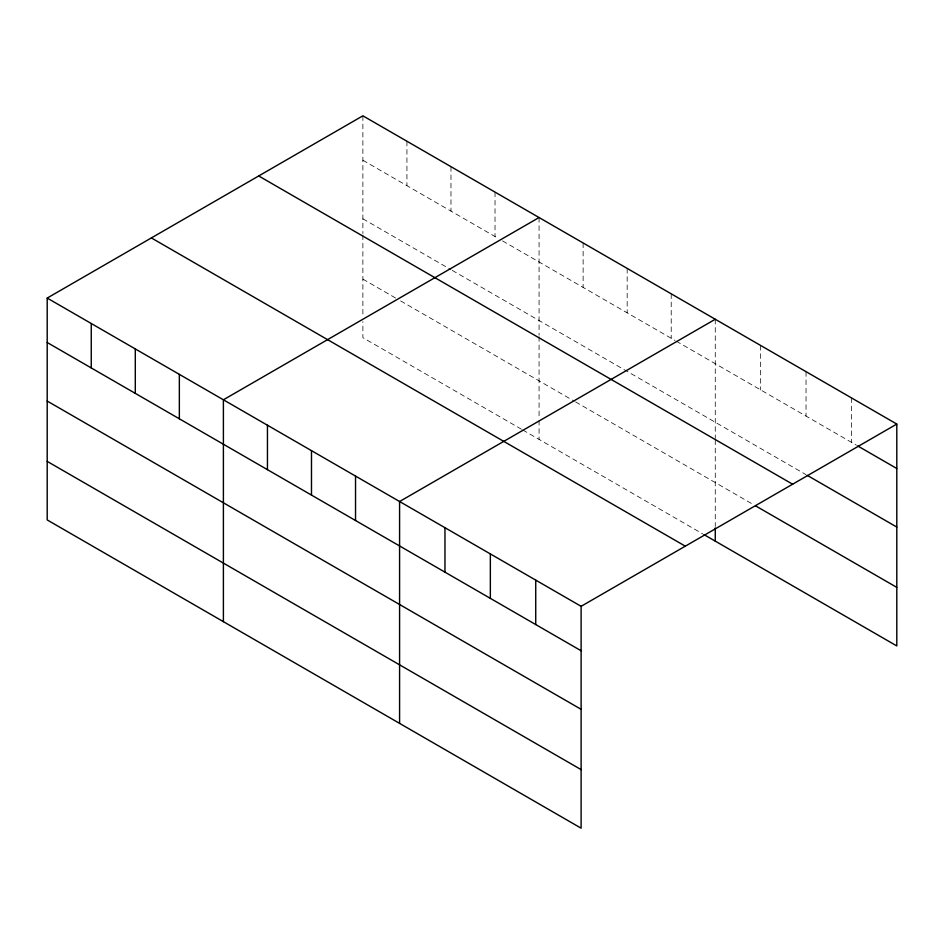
<?xml version="1.0" encoding="UTF-8"?>
<svg xmlns="http://www.w3.org/2000/svg" width="944" height="944" viewBox="0 0 944 944"><rect width="100%" height="100%" fill="white"/><g stroke="black" fill="none" stroke-linecap="round" stroke-linejoin="round"><path stroke-width="0.71" stroke-dasharray="4.72 3.54" d="M362.885 160.256L497.547 237.994M502.574 240.909L674.995 340.454M676.258 341.173L856.456 445.214M362.885 218.796L450.972 269.665M452.235 270.385L806.034 474.655M362.885 279.129L395.607 298.021M400.634 300.924L574.318 401.2M575.569 401.92L753.088 504.403M521.454 429.225L362.885 337.681L362.885 321.574M522.716 429.957L702.678 533.856M851.417 397.872L851.417 442.311M806.034 371.665L806.034 416.103M760.652 345.469L760.652 389.907M715.269 319.261L715.269 438.429M715.269 439.904L715.269 526.481M671.219 293.832L671.219 338.271M627.17 268.403L627.17 312.842M583.121 242.974L583.121 287.413M539.071 217.533L539.071 335.238M539.071 336.713L539.071 418.912M539.071 420.375L539.071 439.397M495.022 192.104L495.022 236.543M450.972 166.675L450.972 211.114M406.935 141.246L406.935 185.685M362.885 115.817L362.885 233.51M362.885 234.985L362.885 315.721"/><path stroke-width="1.42" d="M47.2 298.068L581.115 606.319L581.115 828.183L47.2 519.932L47.2 298.068L362.885 115.817L896.8 424.068L896.8 645.932L703.941 534.587M539.071 217.533L223.398 399.796L223.398 621.659M715.269 319.261L399.583 501.524L399.583 723.375M581.115 606.319L896.8 424.068M857.718 445.946L896.8 468.507M807.297 475.387L896.8 527.059M258.703 175.962L792.63 484.213M755.613 505.866L896.8 587.38M151.37 237.923L685.297 546.175M47.2 342.507L581.115 650.758M47.2 401.058L581.115 709.31M47.2 461.38L581.115 769.631M715.269 527.956L715.269 541.124M535.732 580.123L535.732 624.562M490.349 553.927L490.349 598.354M444.966 527.72L444.966 572.158M355.534 476.083L355.534 520.522M311.485 450.654L311.485 495.093M267.447 425.225L267.447 469.664M179.348 374.367L179.348 418.806M135.299 348.926L135.299 393.365M91.249 323.497L91.249 367.936"/></g></svg>
